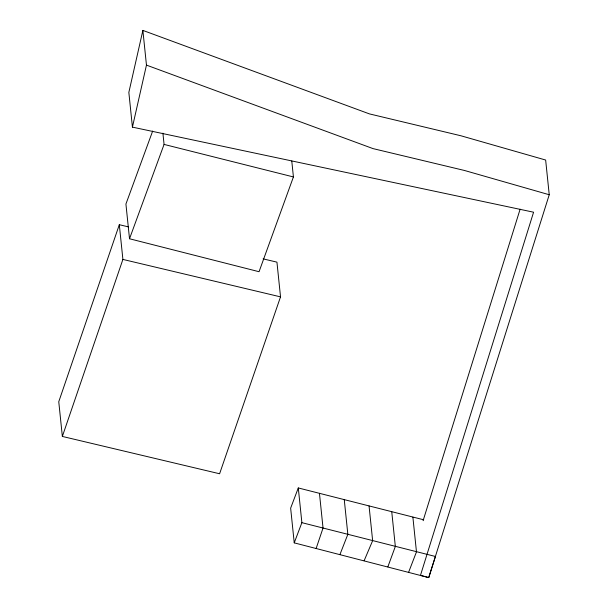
<?xml version="1.0" encoding="UTF-8"?>
<svg xmlns="http://www.w3.org/2000/svg" width="608" height="608" viewBox="0 0 608 608"><rect width="100%" height="100%" fill="white"/><g stroke="black" fill="none" stroke-linecap="round" stroke-linejoin="round"><path stroke-width="0.91" d="M298.292 487.95L290.647 508.144L294.234 542.86L428.739 577.6L549.237 194.742L545.65 160.033L460.925 135.774L369.428 113.894L142.872 30.4L128.843 92.416L132.43 127.133L533.581 212.207L420.478 575.335L428.739 577.6L435.427 556.472L301.88 522.667L298.292 487.95L423.715 519.794M132.43 127.133L146.46 65.109L142.872 30.4M423.092 520.699L520.121 209.19M316.152 548.439L323.038 528.018L319.451 493.308M128.531 226.898L119.312 224.709L58.763 401.728L62.35 436.438L219.602 473.761L280.531 296.864L276.944 262.147L263.112 258.864M62.35 436.438L122.9 259.418L119.312 224.709M291.772 160.991L293.421 176.943L259.054 271.715L129.512 238.762L125.924 204.045L152.661 131.062M129.512 238.762L164.069 144.415L162.906 133.16M387.866 566.823L395.337 546.47L391.75 511.761M294.234 542.86L301.88 522.667M408.667 572.136L416.472 551.874L412.885 517.165M339.933 554.564L347.844 534.341L344.257 499.632M364.139 560.713L372.643 540.664L369.056 505.955M122.9 259.418L280.531 296.864M164.069 144.415L293.421 176.943M549.237 194.742L464.512 170.483L373.016 148.603L146.46 65.109"/></g></svg>
